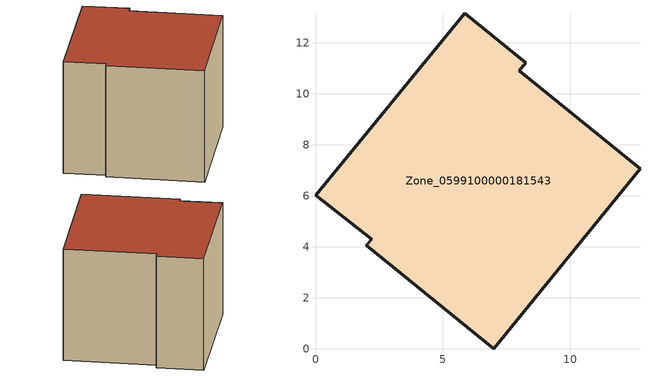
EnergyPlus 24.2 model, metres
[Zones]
Zone_0599100000181543
 floor ground (C_G): 0,6.03 5.86,13.16 8.25,11.22 8,10.91 12.73,7.07 6.99,0 2,4.05 2.2,4.3 z0
 wall outside (C_F): 2,4.05 6.99,0 12.73,7.07 8,10.91 8.25,11.22 5.86,13.16 0,6.03 2.2,4.3 2,4.05 z0:7.79
 roof outside (C_R): 0,6.03 2.2,4.3 2,4.05 6.99,0 12.73,7.07 8,10.91 8.25,11.22 5.86,13.16 z7.79
[BUILDING]
Pand.0599100000181543: North Axis=0; Terrain=City; Loads Convergence Tolerance Value=0.04; Temperature Convergence Tolerance Value=0.4; Solar Distribution=FullExterior; Maximum Number of Warmup Days=25; Minimum Number of Warmup Days=1
[Site:Location]
Rotterdam.The.Hague.AP_ZH_NLD Design_Conditions: Latitude=51.96; Longitude=4.45; Time Zone=1; Elevation=-4.5
[SITE:GROUNDTEMPERATURE:BUILDINGSURFACE]
18, 18, 18, 18, 18, 18, 18, 18, 18, 18, 18, 18
[MATERIAL] Thermal Absorptance=0.9; Solar Absorptance=0.7; Visible Absorptance=0.7
Name | Roughness | Thickness | Conductivity | Density | Specific Heat
G.TC.1946-1964 | MediumSmooth | 0.15 | 1 | 540 | 1210
F.TC.1946-1964 | Rough | 0.3 | 0.857143 | 1920 | 840
R.TC.1946-1964 | MediumRough | 0.2 | 0.235294 | 1500 | 1000
[CONSTRUCTION]
C_G: G.TC.1946-1964
C_F: F.TC.1946-1964
C_R: R.TC.1946-1964
[ZONE]
Zone_0599100000181543: Type=1; Multiplier=1; Ceiling Height=Autocalculate; Volume=Autocalculate; Floor Area=autocalculate; Part of Total Floor Area=Yes
[ZONEINFILTRATION:DESIGNFLOWRATE]
Infil_Zone_0599100000181543: Zone or ZoneList or Space or SpaceList=Zone_0599100000181543; Schedule=AlwaysOn; Design Flow Rate Calculation Method=Flow/Area; Flow Rate per Floor Area=0.003; Constant Term Coefficient=1; Temperature Term Coefficient=0; Velocity Term Coefficient=0; Velocity Squared Term Coefficient=0
[HVACTEMPLATE:ZONE:IDEALLOADSAIRSYSTEM]
Zone_0599100000181543: Maximum Heating Supply Air Temperature=50; Minimum Cooling Supply Air Temperature=13; Maximum Heating Supply Air Humidity Ratio=0.0156; Minimum Cooling Supply Air Humidity Ratio=0.0077; Heating Limit=NoLimit; Cooling Limit=NoLimit; Dehumidification Control Type=ConstantSensibleHeatRatio; Cooling Sensible Heat Ratio=0.7; Dehumidification Setpoint=60; Humidification Control Type=None; Humidification Setpoint=30; Outdoor Air Method=None; Outdoor Air Flow Rate per Person=0.00944; Outdoor Air Flow Rate per Zone Floor Area=0; Outdoor Air Flow Rate per Zone=0; Demand Controlled Ventilation Type=None; Outdoor Air Economizer Type=NoEconomizer; Heat Recovery Type=None; Sensible Heat Recovery Effectiveness=0.7; Latent Heat Recovery Effectiveness=0.65
[ZONECONTROL:THERMOSTAT]
ThermostatControl_Zone_0599100000181543: Zone or ZoneList=Zone_0599100000181543; Control Type Schedule=DualSetpointControlType; Control 1=Thermostat_Zone_0599100000181543; Temperature Difference Between Cutout And Setpoint=0
[THERMOSTATSETPOINT:DUALSETPOINT]
Thermostat_Zone_0599100000181543: Heating Setpoint Temperature Schedule=HeatingSetpoint_Zone_0599100000181543; Cooling Setpoint Temperature Schedule=CoolingSetpoint_Zone_0599100000181543
[SCHEDULE:COMPACT]
HeatingSetpoint_Zone_0599100000181543: Through: 12/31, For: AllDays, Until: 24:00, 21
CoolingSetpoint_Zone_0599100000181543: Through: 12/31, For: AllDays, Until: 24:00, 24
DualSetpointControlType: Through: 12/31, For: AllDays, Until: 24:00, 4
AlwaysOn: Through: 12/31, For: AllDays, Until: 24:00, 1
